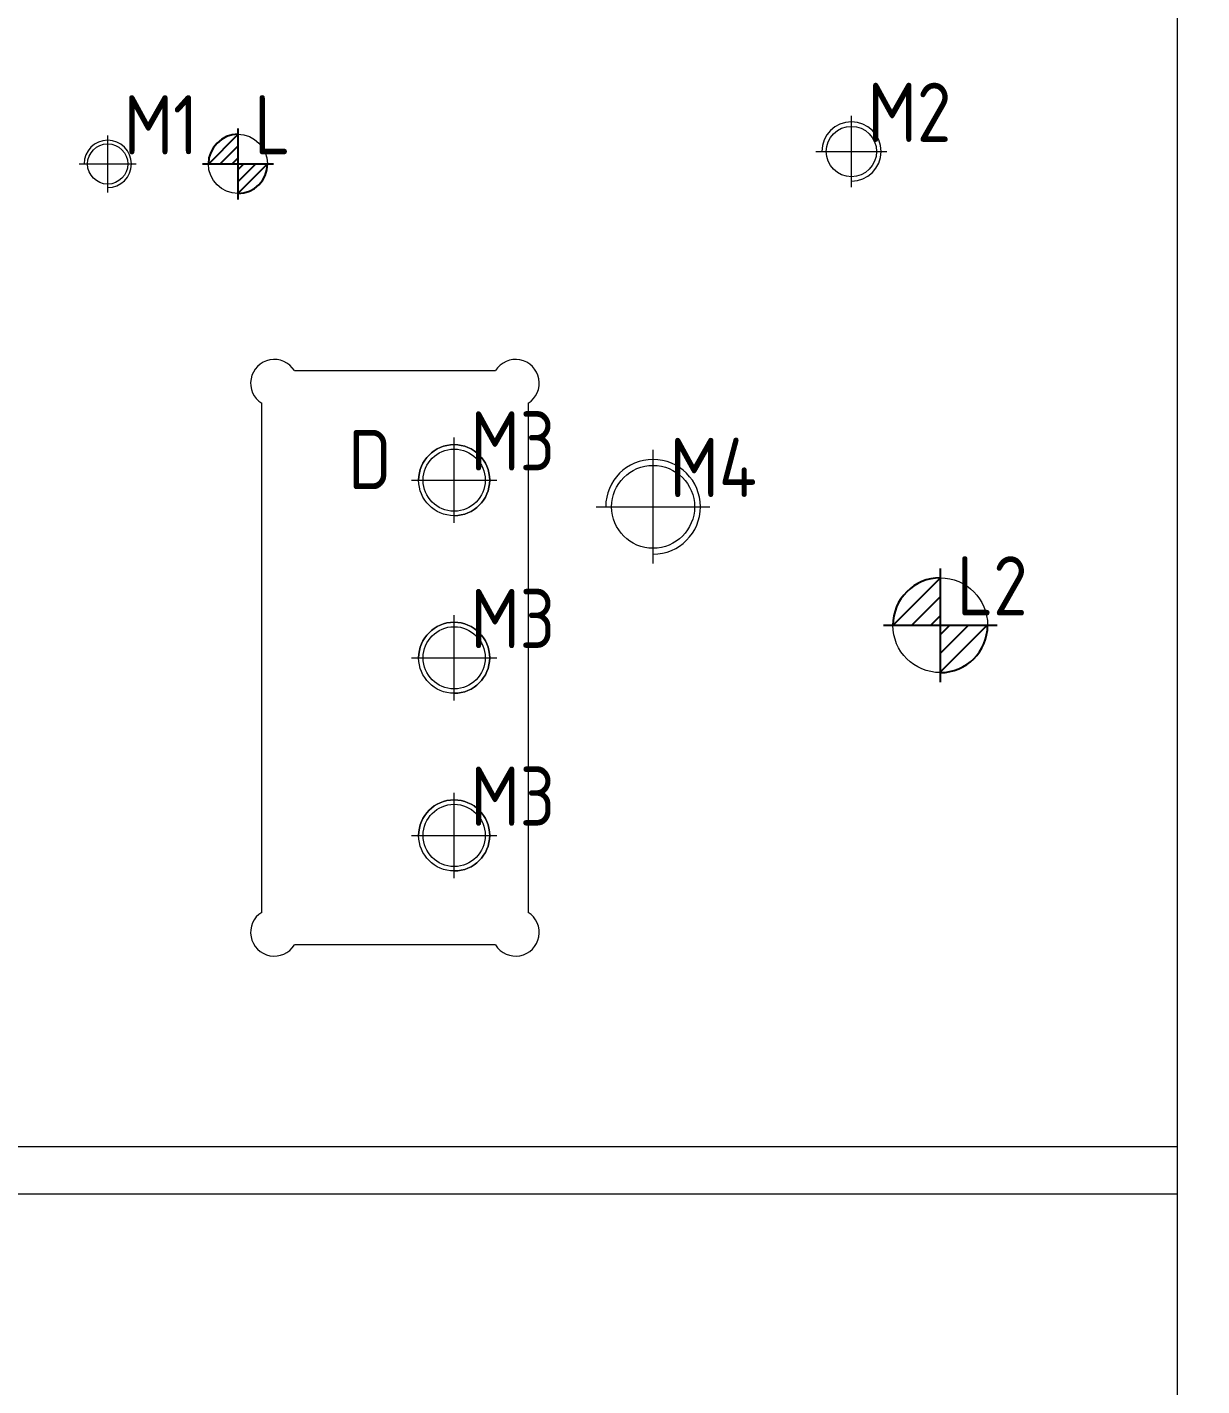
# Model space of a CAD drawing. Header units: millimetres. Extents: x 9328 to 11863, y 28633 to 29971.
# Drawn here: x 10905.2 to 11103.6, y 29351.5 to 29581 of the extents above; entities that cross this region are included whole.
import ezdxf

# ---------------------------------------------------------------- set-up
doc = ezdxf.new("R2010")
doc.units = ezdxf.units.MM
doc.linetypes.add('CENTER', pattern=[0])
doc.linetypes.add('DASHED', pattern=[0])
doc.layers.add('dim', color=4, linetype='Continuous')
doc.layers.add('dim_temp', color=161, linetype='Continuous', lineweight=9)
doc.layers.add('LP', color=7, linetype='Continuous', true_color=0xffffff)
doc.styles.add('_PUG_ERP', font='txt')
doc.styles.add('gbenor', font='gbenor.shx', dxfattribs={"bigfont": 'gbcbig'})
doc.dimstyles.new('_PUG_ERP', dxfattribs={"dimtxt": 8, "dimasz": 1.5, "dimexe": 0.5, "dimexo": 0.5, "dimgap": 0.5, "dimtad": 1, "dimtxsty": '_PUG_ERP', "dimblk": 'CLOSEDBLANK', "dimcen": 0, "dimclrd": 4, "dimclre": 4, "dimclrt": 3, "dimazin": 3, "dimtfac": 1, "dimtmove": 0, "dimatfit": 3, "dimldrblk": 'CLOSEDBLANK', "dimlwd": 9, "dimlwe": 9})

# ---------------------------------------------------------------- blocks, each defined once
blk = doc.blocks.new('*D1268')
at = {"layer": 'Defpoints', "color": 0}
for p in [(11099.44, 29770), (11114.44, 29770), (9349.44, 28990)]:
    blk.add_point(p, dxfattribs=at)
at = {"layer": 'dim_temp', "color": 4, "lineweight": 9}
blk.add_line((11099.94, 29770), (11135.52, 29770), dxfattribs=at)
at = {"layer": 'dim_temp', "color": 3, "lineweight": 18, "insert": (11125.23, 29774.5), "char_height": 8, "attachment_point": 5, "style": '_PUG_ERP'}
blk.add_mtext('780', dxfattribs=at)
blk = doc.blocks.new('_ClosedBlank')
blk = doc.blocks.new('*D1271')
at = {"layer": 'Defpoints', "color": 0}
for p in [(11099.44, 29785), (11099.44, 29770), (9349.44, 28990)]:
    blk.add_point(p, dxfattribs=at)
at = {"layer": 'dim_temp', "color": 4, "lineweight": 9}
blk.add_line((11099.44, 29770.5), (11099.44, 29812.55), dxfattribs=at)
at = {"layer": 'dim_temp', "color": 3, "lineweight": 18, "insert": (11094.94, 29799.02), "char_height": 8, "attachment_point": 5, "rotation": 90, "style": '_PUG_ERP'}
blk.add_mtext('1750', dxfattribs=at)
blk = doc.blocks.new('pg_hx_L0')
at = {"color": 230}
for p, q in [((0, 0.6), (0, -0.6)), ((-0.5, -0.003), (0, 0.497)), ((-0.3, 0), (0, 0.3)), ((-0.6, 0), (0.6, 0)), ((-0.1, 0), (0, 0.1)), ((0.5, 0.003), (0, -0.497)), ((0.1, 0), (0, -0.1)), ((0.3, 0), (0, -0.3))]:
    blk.add_line(p, q, dxfattribs=at)
for start, end in [(90, 180), (270, 0)]:
    blk.add_arc((0, 0), 0.5, start, end, dxfattribs=at)
blk = doc.blocks.new('pg_hx_LLL0')
blk.add_blockref('pg_hx_L0', (0, 0))

msp = doc.modelspace()

# ---------------------------------------------------------------- linework, layer by layer
at = {"layer": 'LP', "color": 135, "linetype": 'Continuous', "lineweight": 18}
for p, q in [((11099.444, 29592), (11099.444, 29158)), ((10950.356, 29523), (10984.331, 29523)), ((10944.844, 29431.512), (10944.844, 29517.488)), ((10989.844, 29517.488), (10989.844, 29431.512)), ((10984.331, 29426), (10950.356, 29426)), ((11099.444, 29391.9), (10659.243, 29391.9)), ((11099.444, 29383.9), (10660.557, 29383.9))]:
    msp.add_line(p, q, dxfattribs=at)
at = {"layer": 'LP', "color": 1, "linetype": 'CENTER', "lineweight": 18, "ltscale": 1.77206}
for p, q in [((11044.444, 29554), (11044.444, 29566)), ((10918.833, 29553.1), (10918.833, 29562.7)), ((10914.033, 29557.9), (10923.633, 29557.9)), ((11038.444, 29560), (11050.444, 29560)), ((10977.344, 29497.3), (10977.344, 29511.7)), ((11010.944, 29490.4), (11010.944, 29509.6)), ((10970.144, 29504.5), (10984.544, 29504.5)), ((11001.344, 29500), (11020.544, 29500)), ((10977.344, 29467.3), (10977.344, 29481.7)), ((10970.144, 29474.5), (10984.544, 29474.5)), ((10977.344, 29437.3), (10977.344, 29451.7)), ((10970.144, 29444.5), (10984.544, 29444.5))]:
    msp.add_line(p, q, dxfattribs=at)
at = {"layer": 'LP', "color": 1, "linetype": 'Continuous', "lineweight": 18}
for centre, radius in [((10940.833, 29557.903), 5), ((11059.444, 29480), 8)]:
    msp.add_circle(centre, radius, dxfattribs=at)
at = {"layer": 'LP', "color": 42, "linetype": 'Continuous', "lineweight": 18}
for centre, radius in [((11044.444, 29560), 4.253), ((10918.833, 29557.9), 3.403), ((10977.344, 29504.5), 5.253), ((10977.344, 29474.5), 5.253), ((10977.344, 29444.5), 5.253)]:
    msp.add_circle(centre, radius, dxfattribs=at)
at = {"layer": 'LP', "color": 2, "linetype": 'Continuous', "lineweight": 18}
for centre in [(10977.344, 29504.5), (10977.344, 29474.5), (10977.344, 29444.5)]:
    msp.add_circle(centre, 6, dxfattribs=at)
at = {"layer": 'LP', "color": 30, "linetype": 'DASHED', "lineweight": 13, "ltscale": 1.77206}
msp.add_circle((11010.944, 29500), 7.003, dxfattribs=at)
at = {"layer": 'LP', "color": 42, "linetype": 'Continuous', "lineweight": 18}
for centre, radius in [((11044.444, 29560), 5), ((10918.833, 29557.9), 4), ((10977.344, 29504.5), 6), ((10977.344, 29474.5), 6), ((10977.344, 29444.5), 6)]:
    msp.add_arc(centre, radius, 270, 180, dxfattribs=at)
at = {"layer": 'LP', "color": 31, "linetype": 'Continuous', "lineweight": 18}
for centre, start, end in [((10946.965, 29520.879), 32.02776, 237.97224), ((10987.722, 29520.879), 302.02776, 147.97224), ((10946.965, 29428.121), 122.02776, 327.97224), ((10987.722, 29428.121), 212.02776, 57.97224)]:
    msp.add_arc(centre, 4, start, end, dxfattribs=at)
at = {"layer": 'LP', "color": 30, "linetype": 'DASHED', "lineweight": 18, "ltscale": 1.77206}
msp.add_arc((11010.944, 29500), 8, 270, 180, dxfattribs=at)

# ---------------------------------------------------------------- block references
at = {"layer": 'LP', "lineweight": 18, "ltscale": 1.77206}
for p, xscale, yscale, zscale in [((10940.833, 29557.903), 10, 10, 10), ((11059.444, 29480), 16, 16, 16)]:
    msp.add_blockref('pg_hx_LLL0', p, dxfattribs=dict(at, xscale=xscale, yscale=yscale, zscale=zscale))

# ---------------------------------------------------------------- texts
at = {"layer": 'dim', "color": 4, "lineweight": 18, "style": 'gbenor'}
for s, p in [('M2', (11047.184, 29561.621)), ('M1', (10921.553, 29559.511)), ('L', (10943.573, 29559.524)), ('M3', (10980.104, 29506.131)), ('D', (10959.454, 29502.982)), ('M4', (11013.744, 29501.651)), ('L2', (11062.244, 29481.651)), ('M3', (10980.104, 29476.131)), ('M3', (10980.104, 29446.131))]:
    msp.add_text(s, height=10, dxfattribs=at).set_placement(p)

# ---------------------------------------------------------------- dimensions: what is measured, and where the dimension line sits
at = {"layer": 'dim_temp', "lineweight": 18}
for offset, dtype, picture, middle in [((0, 15), 1, '*D1271', (11094.944, 29799.024)), ((15, 0), 0, '*D1268', (11125.229, 29774.5))]:
    dim = msp.add_ordinate_dim(feature_location=(11099.444, 29770), offset=offset, dtype=dtype, origin=(9349.444, 28990), dimstyle='_PUG_ERP', dxfattribs=at)
    dim.commit()
    dim.dimension.update_dxf_attribs({"geometry": picture, "text_midpoint": middle})

doc.saveas('drawing.dxf')
